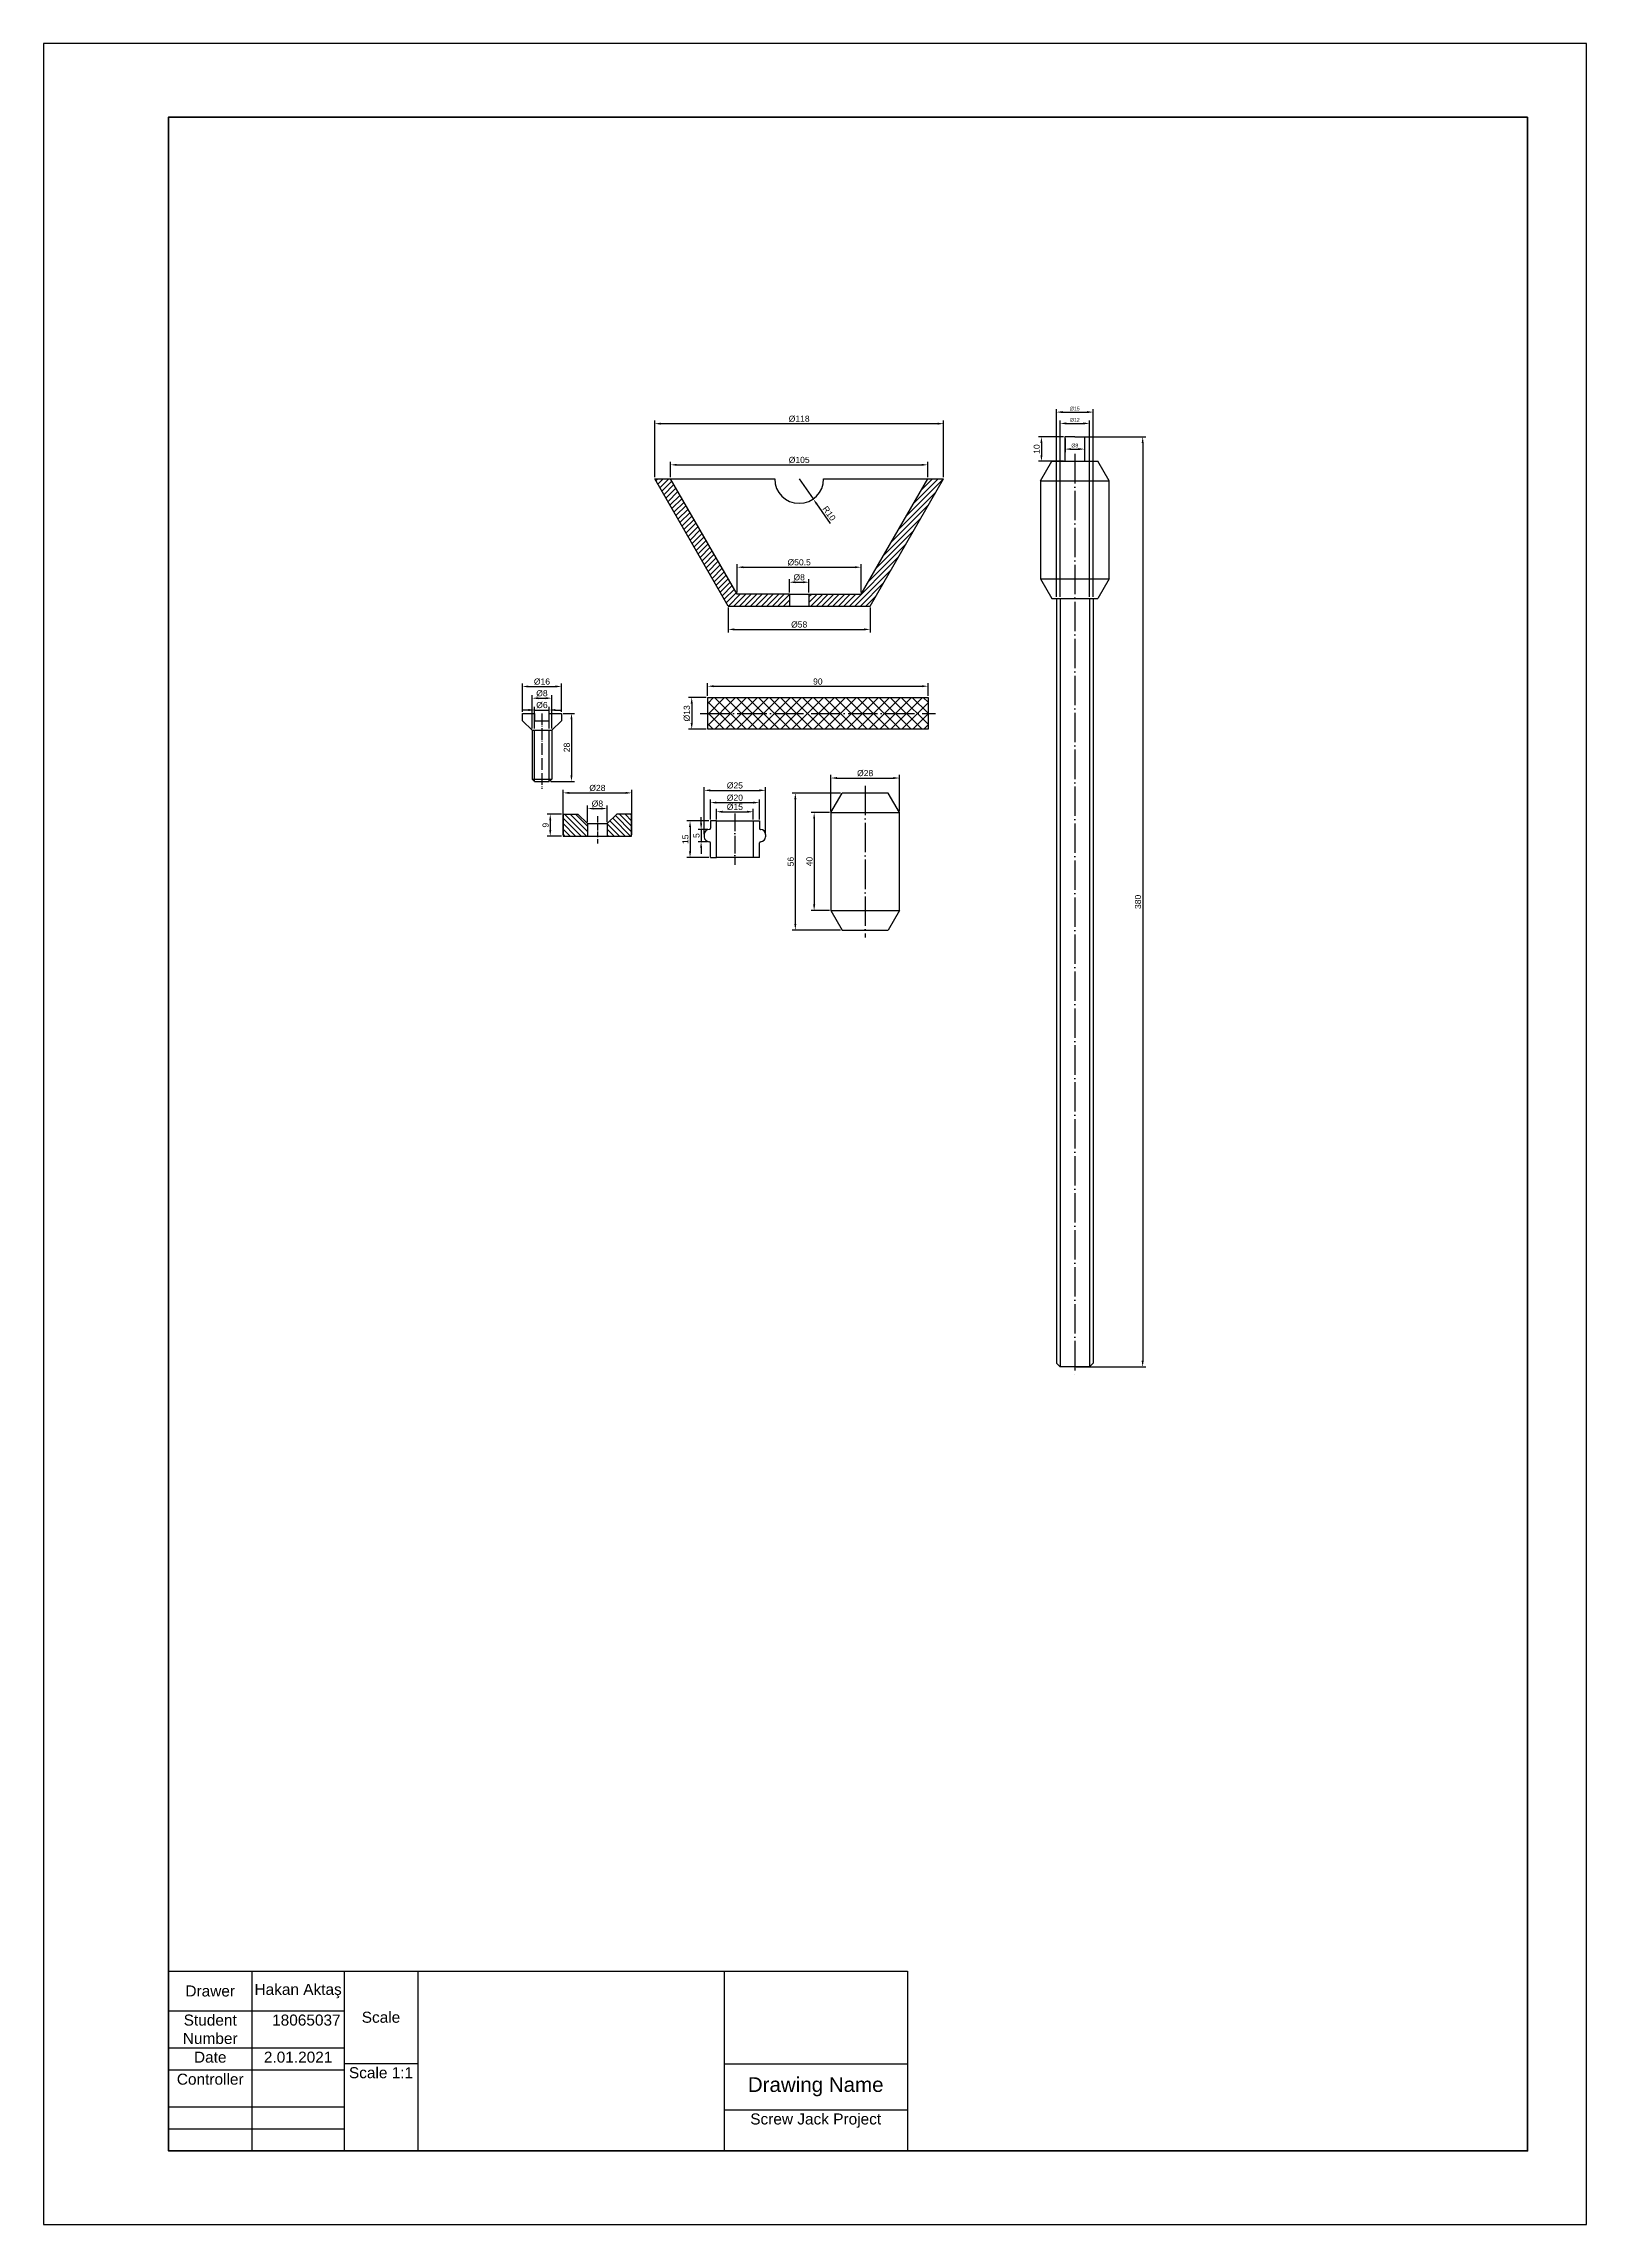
# Model space of a CAD drawing. Header units: millimetres. Extents: x 1170 to 8864, y 892 to 4301.
# Drawn here: x 7179 to 7809, y 892 to 1783 of the extents above; entities that cross this region are included whole.
import ezdxf

# ---------------------------------------------------------------- set-up
doc = ezdxf.new("R2010")
doc.units = ezdxf.units.MM
doc.linetypes.add('ACAD_ISO02W100', pattern=[15, 12, -3])
doc.linetypes.add('ACAD_ISO04W100', pattern=[30, 24, -3, 0, -3])
doc.layers.add('Nesne', color=7, linetype='Continuous', lineweight=50)
doc.layers.add('Ölçü', color=7, linetype='Continuous', lineweight=25)
doc.styles.get("Standard").update_dxf_attribs({"font": 'arial.ttf'})
doc.dimstyles.new('ISO-25', dxfattribs={"dimtxt": 2.5, "dimasz": 2.5, "dimexe": 1.25, "dimexo": 0.625, "dimtad": 1, "dimtxsty": 'Standard', "dimcen": 2.5, "dimadec": 0, "dimazin": 0, "dimtfac": 1, "dimtmove": 0, "dimatfit": 3, "dimfxl": 1, "dimarcsym": 0})
pattern_1 = [(45, (3993.9401, 381.2764), (-1.122532, 1.122532), [])]

# ---------------------------------------------------------------- blocks, each defined once
blk = doc.blocks.new('*D87')
at = {"color": 0, "lineweight": -2, "transparency": 16777216}
for p, q in [((7449.74, 1516.63), (7449.74, 1521.84)), ((7452.24, 1520.59), (7537.24, 1520.59)), ((7539.74, 1516.63), (7539.74, 1521.84))]:
    blk.add_line(p, q, dxfattribs=at)
at = {"color": 0, "transparency": 16777216}
for points in [[(7452.24, 1521.01), (7452.24, 1520.17), (7449.74, 1520.59)], [(7537.24, 1521.01), (7537.24, 1520.17), (7539.74, 1520.59)]]:
    blk.add_solid(points, dxfattribs=at)
at = {"layer": 'Defpoints', "color": 0, "transparency": 16777216}
for p in [(7449.74, 1516), (7539.74, 1520.59), (7539.74, 1516)]:
    blk.add_point(p, dxfattribs=at)
at = {"color": 0, "transparency": 16777216, "insert": (7494.74, 1522.49), "char_height": 2.5, "attachment_point": 5}
blk.add_mtext('90', dxfattribs=at)
blk = doc.blocks.new('*D88')
at = {"color": 0, "lineweight": -2, "transparency": 16777216}
for p, q in [((7449.12, 1516), (7441.98, 1516)), ((7443.23, 1513.5), (7443.23, 1505.5)), ((7449.12, 1503), (7441.98, 1503))]:
    blk.add_line(p, q, dxfattribs=at)
at = {"color": 0, "transparency": 16777216}
for points in [[(7442.81, 1513.5), (7443.65, 1513.5), (7443.23, 1516)], [(7442.81, 1505.5), (7443.65, 1505.5), (7443.23, 1503)]]:
    blk.add_solid(points, dxfattribs=at)
at = {"layer": 'Defpoints', "color": 0, "transparency": 16777216}
for p in [(7449.74, 1516), (7443.23, 1503), (7449.74, 1503)]:
    blk.add_point(p, dxfattribs=at)
at = {"color": 0, "transparency": 16777216, "insert": (7441.26, 1509.5), "char_height": 2.5, "attachment_point": 5, "rotation": 90}
blk.add_mtext('%%C13', dxfattribs=at)
blk = doc.blocks.new('*D89')
at = {"color": 0, "lineweight": -2, "transparency": 16777216}
for p, q in [((7499.44, 1468.93), (7491.98, 1468.93)), ((7493.23, 1466.43), (7493.23, 1431.43)), ((7499.44, 1428.93), (7491.98, 1428.93))]:
    blk.add_line(p, q, dxfattribs=at)
at = {"color": 0, "transparency": 16777216}
for points in [[(7492.82, 1466.43), (7493.65, 1466.43), (7493.23, 1468.93)], [(7492.82, 1431.43), (7493.65, 1431.43), (7493.23, 1428.93)]]:
    blk.add_solid(points, dxfattribs=at)
at = {"layer": 'Defpoints', "color": 0, "transparency": 16777216}
for p in [(7500.06, 1468.93), (7493.23, 1428.93), (7500.06, 1428.93)]:
    blk.add_point(p, dxfattribs=at)
at = {"color": 0, "transparency": 16777216, "insert": (7491.33, 1448.93), "char_height": 2.5, "attachment_point": 5, "rotation": 90}
blk.add_mtext('40', dxfattribs=at)
blk = doc.blocks.new('*D90')
at = {"color": 0, "lineweight": -2, "transparency": 16777216}
for p, q in [((7504.05, 1476.93), (7484.29, 1476.93)), ((7485.54, 1474.43), (7485.54, 1423.43)), ((7504.05, 1420.93), (7484.29, 1420.93))]:
    blk.add_line(p, q, dxfattribs=at)
at = {"color": 0, "transparency": 16777216}
for points in [[(7485.13, 1474.43), (7485.96, 1474.43), (7485.54, 1476.93)], [(7485.13, 1423.43), (7485.96, 1423.43), (7485.54, 1420.93)]]:
    blk.add_solid(points, dxfattribs=at)
at = {"layer": 'Defpoints', "color": 0, "transparency": 16777216}
for p in [(7504.68, 1476.93), (7485.54, 1420.93), (7504.68, 1420.93)]:
    blk.add_point(p, dxfattribs=at)
at = {"color": 0, "transparency": 16777216, "insert": (7483.64, 1448.93), "char_height": 2.5, "attachment_point": 5, "rotation": 90}
blk.add_mtext('56', dxfattribs=at)
blk = doc.blocks.new('*D91')
at = {"color": 0, "lineweight": -2, "transparency": 16777216}
for p, q in [((7593.67, 1557.1), (7593.67, 1629.21)), ((7596.17, 1627.96), (7603.17, 1627.96)), ((7605.67, 1557.1), (7605.67, 1629.21))]:
    blk.add_line(p, q, dxfattribs=at)
at = {"color": 0, "transparency": 16777216}
for points in [[(7596.17, 1628.38), (7596.17, 1627.54), (7593.67, 1627.96)], [(7603.17, 1628.38), (7603.17, 1627.54), (7605.67, 1627.96)]]:
    blk.add_solid(points, dxfattribs=at)
at = {"layer": 'Defpoints', "color": 0, "transparency": 16777216}
for p in [(7605.67, 1627.96), (7593.67, 1556.47), (7605.67, 1556.47)]:
    blk.add_point(p, dxfattribs=at)
at = {"color": 0, "transparency": 16777216, "insert": (7599.67, 1629.39), "char_height": 2.5, "attachment_point": 5}
blk.add_mtext('{\\H0.6x;%%C12}', dxfattribs=at)
blk = doc.blocks.new('*D92')
at = {"color": 0, "lineweight": -2, "transparency": 16777216}
for p, q in [((7595.67, 1621.85), (7595.67, 1616.22)), ((7603.67, 1621.85), (7603.67, 1616.22)), ((7598.17, 1617.47), (7601.17, 1617.47))]:
    blk.add_line(p, q, dxfattribs=at)
at = {"color": 0, "transparency": 16777216}
for points in [[(7598.17, 1617.89), (7598.17, 1617.06), (7595.67, 1617.47)], [(7601.17, 1617.89), (7601.17, 1617.06), (7603.67, 1617.47)]]:
    blk.add_solid(points, dxfattribs=at)
at = {"layer": 'Defpoints', "color": 0, "transparency": 16777216}
for p in [(7595.67, 1622.47), (7603.67, 1622.47), (7603.67, 1617.47)]:
    blk.add_point(p, dxfattribs=at)
at = {"color": 0, "transparency": 16777216, "insert": (7599.67, 1618.91), "char_height": 2.5, "attachment_point": 5}
blk.add_mtext('{\\H0.6x;%%C8}', dxfattribs=at)
blk = doc.blocks.new('*D93')
at = {"color": 0, "lineweight": -2, "transparency": 16777216}
for p, q in [((7592.17, 1557.1), (7592.17, 1633.83)), ((7594.67, 1632.58), (7604.67, 1632.58)), ((7607.17, 1557.1), (7607.17, 1633.83))]:
    blk.add_line(p, q, dxfattribs=at)
at = {"color": 0, "transparency": 16777216}
for points in [[(7594.67, 1633), (7594.67, 1632.16), (7592.17, 1632.58)], [(7604.67, 1633), (7604.67, 1632.16), (7607.17, 1632.58)]]:
    blk.add_solid(points, dxfattribs=at)
at = {"layer": 'Defpoints', "color": 0, "transparency": 16777216}
for p in [(7607.17, 1632.58), (7592.17, 1556.47), (7607.17, 1556.47)]:
    blk.add_point(p, dxfattribs=at)
at = {"color": 0, "transparency": 16777216, "insert": (7599.67, 1634.01), "char_height": 2.5, "attachment_point": 5}
blk.add_mtext('{\\H0.6x;%%C15}', dxfattribs=at)
blk = doc.blocks.new('*D94')
at = {"color": 0, "lineweight": -2, "transparency": 16777216}
for p, q in [((7400.71, 1465.08), (7400.71, 1471.86)), ((7403.21, 1470.61), (7406.21, 1470.61)), ((7408.71, 1465.08), (7408.71, 1471.86))]:
    blk.add_line(p, q, dxfattribs=at)
at = {"color": 0, "transparency": 16777216}
for points in [[(7403.21, 1471.02), (7403.21, 1470.19), (7400.71, 1470.61)], [(7406.21, 1471.02), (7406.21, 1470.19), (7408.71, 1470.61)]]:
    blk.add_solid(points, dxfattribs=at)
at = {"layer": 'Defpoints', "color": 0, "transparency": 16777216}
for p in [(7408.71, 1470.61), (7400.71, 1464.46), (7408.71, 1464.46)]:
    blk.add_point(p, dxfattribs=at)
at = {"color": 0, "transparency": 16777216, "insert": (7404.71, 1472.58), "char_height": 2.5, "attachment_point": 5}
blk.add_mtext('%%C8', dxfattribs=at)
blk = doc.blocks.new('*D95')
at = {"color": 0, "lineweight": -2, "transparency": 16777216}
for p, q in [((7390.71, 1459.92), (7390.71, 1478.26)), ((7393.21, 1477.01), (7416.21, 1477.01)), ((7418.71, 1459.92), (7418.71, 1478.26))]:
    blk.add_line(p, q, dxfattribs=at)
at = {"color": 0, "transparency": 16777216}
for points in [[(7393.21, 1477.42), (7393.21, 1476.59), (7390.71, 1477.01)], [(7416.21, 1477.42), (7416.21, 1476.59), (7418.71, 1477.01)]]:
    blk.add_solid(points, dxfattribs=at)
at = {"layer": 'Defpoints', "color": 0, "transparency": 16777216}
for p in [(7418.71, 1477.01), (7390.71, 1459.3), (7418.71, 1459.3)]:
    blk.add_point(p, dxfattribs=at)
at = {"color": 0, "transparency": 16777216, "insert": (7404.71, 1478.98), "char_height": 2.5, "attachment_point": 5}
blk.add_mtext('%%C28', dxfattribs=at)
blk = doc.blocks.new('*D96')
at = {"color": 0, "lineweight": -2, "transparency": 16777216}
for p, q in [((7390.08, 1468.3), (7384.21, 1468.3)), ((7385.46, 1465.8), (7385.46, 1461.8)), ((7390.08, 1459.3), (7384.21, 1459.3))]:
    blk.add_line(p, q, dxfattribs=at)
at = {"color": 0, "transparency": 16777216}
for points in [[(7385.05, 1465.8), (7385.88, 1465.8), (7385.46, 1468.3)], [(7385.05, 1461.8), (7385.88, 1461.8), (7385.46, 1459.3)]]:
    blk.add_solid(points, dxfattribs=at)
at = {"layer": 'Defpoints', "color": 0, "transparency": 16777216}
for p in [(7390.71, 1468.3), (7385.46, 1459.3), (7390.71, 1459.3)]:
    blk.add_point(p, dxfattribs=at)
at = {"color": 0, "transparency": 16777216, "insert": (7383.56, 1463.8), "char_height": 2.5, "attachment_point": 5, "rotation": 90}
blk.add_mtext('9', dxfattribs=at)
blk = doc.blocks.new('*D97')
at = {"color": 0, "lineweight": -2, "transparency": 16777216}
for p, q in [((7600.29, 1622.47), (7628.64, 1622.47)), ((7627.39, 1619.97), (7627.39, 1244.97)), ((7600.29, 1242.47), (7628.64, 1242.47))]:
    blk.add_line(p, q, dxfattribs=at)
at = {"color": 0, "transparency": 16777216}
for points in [[(7626.97, 1619.97), (7627.8, 1619.97), (7627.39, 1622.47)], [(7626.97, 1244.97), (7627.8, 1244.97), (7627.39, 1242.47)]]:
    blk.add_solid(points, dxfattribs=at)
at = {"layer": 'Defpoints', "color": 0, "transparency": 16777216}
for p in [(7599.67, 1622.47), (7599.67, 1242.47), (7627.39, 1242.47)]:
    blk.add_point(p, dxfattribs=at)
at = {"color": 0, "transparency": 16777216, "insert": (7625.49, 1432.47), "char_height": 2.5, "attachment_point": 5, "rotation": 90}
blk.add_mtext('380', dxfattribs=at)
blk = doc.blocks.new('*D98')
at = {"color": 0, "lineweight": -2, "transparency": 16777216}
for p, q in [((7428.11, 1605.94), (7428.11, 1629.11)), ((7430.61, 1627.86), (7543.61, 1627.86)), ((7546.11, 1605.94), (7546.11, 1629.11))]:
    blk.add_line(p, q, dxfattribs=at)
at = {"color": 0, "transparency": 16777216}
for points in [[(7430.61, 1628.28), (7430.61, 1627.44), (7428.11, 1627.86)], [(7543.61, 1628.28), (7543.61, 1627.44), (7546.11, 1627.86)]]:
    blk.add_solid(points, dxfattribs=at)
at = {"layer": 'Defpoints', "color": 0, "transparency": 16777216}
for p in [(7546.11, 1627.86), (7428.11, 1605.31), (7546.11, 1605.31)]:
    blk.add_point(p, dxfattribs=at)
at = {"color": 0, "transparency": 16777216, "insert": (7487.11, 1629.83), "char_height": 2.5, "attachment_point": 5}
blk.add_mtext('%%C118', dxfattribs=at)
blk = doc.blocks.new('*D99')
at = {"color": 0, "lineweight": -2, "transparency": 16777216}
for p, q in [((7458.11, 1552.72), (7458.11, 1542.54)), ((7516.11, 1552.72), (7516.11, 1542.54)), ((7460.61, 1543.79), (7513.61, 1543.79))]:
    blk.add_line(p, q, dxfattribs=at)
at = {"color": 0, "transparency": 16777216}
for points in [[(7460.61, 1544.2), (7460.61, 1543.37), (7458.11, 1543.79)], [(7513.61, 1544.2), (7513.61, 1543.37), (7516.11, 1543.79)]]:
    blk.add_solid(points, dxfattribs=at)
at = {"layer": 'Defpoints', "color": 0, "transparency": 16777216}
for p in [(7458.11, 1553.35), (7516.11, 1553.35), (7516.11, 1543.79)]:
    blk.add_point(p, dxfattribs=at)
at = {"color": 0, "transparency": 16777216, "insert": (7487.11, 1545.76), "char_height": 2.5, "attachment_point": 5}
blk.add_mtext('%%C58', dxfattribs=at)
blk = doc.blocks.new('*D100')
at = {"color": 0, "lineweight": -2, "transparency": 16777216}
for p, q in [((7483.11, 1558.82), (7483.11, 1564.33)), ((7485.61, 1563.08), (7488.61, 1563.08)), ((7491.11, 1558.82), (7491.11, 1564.33))]:
    blk.add_line(p, q, dxfattribs=at)
at = {"color": 0, "transparency": 16777216}
for points in [[(7485.61, 1563.5), (7485.61, 1562.66), (7483.11, 1563.08)], [(7488.61, 1563.5), (7488.61, 1562.66), (7491.11, 1563.08)]]:
    blk.add_solid(points, dxfattribs=at)
at = {"layer": 'Defpoints', "color": 0, "transparency": 16777216}
for p in [(7491.11, 1563.08), (7483.11, 1558.19), (7491.11, 1558.19)]:
    blk.add_point(p, dxfattribs=at)
at = {"color": 0, "transparency": 16777216, "insert": (7487.11, 1565.05), "char_height": 2.5, "attachment_point": 5}
blk.add_mtext('%%C8', dxfattribs=at)
blk = doc.blocks.new('*D101')
at = {"color": 0, "lineweight": -2, "transparency": 16777216}
for p, q in [((7487.11, 1605.31), (7492.85, 1597.13)), ((7499.87, 1587.13), (7494.29, 1595.08))]:
    blk.add_line(p, q, dxfattribs=at)
at = {"color": 0, "transparency": 16777216}
blk.add_solid([(7494.63, 1595.32), (7493.95, 1594.84), (7492.85, 1597.13)], dxfattribs=at)
at = {"layer": 'Defpoints', "color": 0, "transparency": 16777216}
for p in [(7487.11, 1605.31), (7492.85, 1597.13)]:
    blk.add_point(p, dxfattribs=at)
at = {"color": 0, "transparency": 16777216, "insert": (7499.35, 1591.17), "char_height": 2.5, "attachment_point": 5, "rotation": 305.05245}
blk.add_mtext('R10', dxfattribs=at)
blk = doc.blocks.new('*D102')
at = {"color": 0, "lineweight": -2, "transparency": 16777216}
for p, q in [((7434.62, 1605.94), (7434.62, 1612.28)), ((7437.12, 1611.03), (7537.1, 1611.03)), ((7539.6, 1605.94), (7539.6, 1612.28))]:
    blk.add_line(p, q, dxfattribs=at)
at = {"color": 0, "transparency": 16777216}
for points in [[(7437.12, 1611.45), (7437.12, 1610.62), (7434.62, 1611.03)], [(7537.1, 1611.45), (7537.1, 1610.62), (7539.6, 1611.03)]]:
    blk.add_solid(points, dxfattribs=at)
at = {"layer": 'Defpoints', "color": 0, "transparency": 16777216}
for p in [(7434.62, 1605.31), (7539.6, 1611.03), (7539.6, 1605.31)]:
    blk.add_point(p, dxfattribs=at)
at = {"color": 0, "transparency": 16777216, "insert": (7487.11, 1613.01), "char_height": 2.5, "attachment_point": 5}
blk.add_mtext('%%C105', dxfattribs=at)
blk = doc.blocks.new('*D103')
at = {"color": 0, "lineweight": -2, "transparency": 16777216}
for p, q in [((7461.83, 1558.82), (7461.83, 1570.46)), ((7464.33, 1569.21), (7509.89, 1569.21)), ((7512.39, 1558.82), (7512.39, 1570.46))]:
    blk.add_line(p, q, dxfattribs=at)
at = {"color": 0, "transparency": 16777216}
for points in [[(7464.33, 1569.62), (7464.33, 1568.79), (7461.83, 1569.21)], [(7509.89, 1569.62), (7509.89, 1568.79), (7512.39, 1569.21)]]:
    blk.add_solid(points, dxfattribs=at)
at = {"layer": 'Defpoints', "color": 0, "transparency": 16777216}
for p in [(7512.39, 1569.21), (7461.83, 1558.19), (7512.39, 1558.19)]:
    blk.add_point(p, dxfattribs=at)
at = {"color": 0, "transparency": 16777216, "insert": (7487.11, 1571.18), "char_height": 2.5, "attachment_point": 5}
blk.add_mtext('%%C50.5', dxfattribs=at)
blk = doc.blocks.new('*D104')
at = {"color": 0, "lineweight": -2, "transparency": 16777216}
for p, q in [((7374.07, 1510.13), (7374.07, 1521.73)), ((7376.57, 1520.48), (7387.57, 1520.48)), ((7390.07, 1510.13), (7390.07, 1521.73))]:
    blk.add_line(p, q, dxfattribs=at)
at = {"color": 0, "transparency": 16777216}
for points in [[(7376.57, 1520.89), (7376.57, 1520.06), (7374.07, 1520.48)], [(7387.57, 1520.89), (7387.57, 1520.06), (7390.07, 1520.48)]]:
    blk.add_solid(points, dxfattribs=at)
at = {"layer": 'Defpoints', "color": 0, "transparency": 16777216}
for p in [(7390.07, 1520.48), (7374.07, 1509.5), (7390.07, 1509.5)]:
    blk.add_point(p, dxfattribs=at)
at = {"color": 0, "transparency": 16777216, "insert": (7382.07, 1522.45), "char_height": 2.5, "attachment_point": 5}
blk.add_mtext('%%C16', dxfattribs=at)
blk = doc.blocks.new('*D105')
at = {"color": 0, "lineweight": -2, "transparency": 16777216}
for p, q in [((7378.07, 1503.29), (7378.07, 1516.95)), ((7380.57, 1515.7), (7383.57, 1515.7)), ((7386.07, 1503.29), (7386.07, 1516.95))]:
    blk.add_line(p, q, dxfattribs=at)
at = {"color": 0, "transparency": 16777216}
for points in [[(7380.57, 1516.12), (7380.57, 1515.28), (7378.07, 1515.7)], [(7383.57, 1516.12), (7383.57, 1515.28), (7386.07, 1515.7)]]:
    blk.add_solid(points, dxfattribs=at)
at = {"layer": 'Defpoints', "color": 0, "transparency": 16777216}
for p in [(7386.07, 1515.7), (7378.07, 1502.66), (7386.07, 1502.66)]:
    blk.add_point(p, dxfattribs=at)
at = {"color": 0, "transparency": 16777216, "insert": (7382.07, 1517.67), "char_height": 2.5, "attachment_point": 5}
blk.add_mtext('%%C8', dxfattribs=at)
blk = doc.blocks.new('*D106')
at = {"color": 0, "lineweight": -2, "transparency": 16777216}
for p, q in [((7390.7, 1509.5), (7395.39, 1509.5)), ((7394.14, 1507), (7394.14, 1484.16)), ((7385.7, 1481.66), (7395.39, 1481.66))]:
    blk.add_line(p, q, dxfattribs=at)
at = {"color": 0, "transparency": 16777216}
for points in [[(7393.72, 1507), (7394.55, 1507), (7394.14, 1509.5)], [(7393.72, 1484.16), (7394.55, 1484.16), (7394.14, 1481.66)]]:
    blk.add_solid(points, dxfattribs=at)
at = {"layer": 'Defpoints', "color": 0, "transparency": 16777216}
for p in [(7390.07, 1509.5), (7385.07, 1481.66), (7394.14, 1481.66)]:
    blk.add_point(p, dxfattribs=at)
at = {"color": 0, "transparency": 16777216, "insert": (7392.24, 1495.58), "char_height": 2.5, "attachment_point": 5, "rotation": 90}
blk.add_mtext('28', dxfattribs=at)
blk = doc.blocks.new('*D107')
at = {"color": 0, "lineweight": -2, "transparency": 16777216}
for p, q in [((7376.57, 1510.87), (7374.07, 1510.87)), ((7379.07, 1503.29), (7379.07, 1512.12)), ((7379.07, 1510.87), (7385.07, 1510.87)), ((7385.07, 1503.29), (7385.07, 1512.12)), ((7387.57, 1510.87), (7390.07, 1510.87))]:
    blk.add_line(p, q, dxfattribs=at)
at = {"color": 0, "transparency": 16777216}
for points in [[(7376.57, 1511.28), (7376.57, 1510.45), (7379.07, 1510.87)], [(7387.57, 1511.28), (7387.57, 1510.45), (7385.07, 1510.87)]]:
    blk.add_solid(points, dxfattribs=at)
at = {"layer": 'Defpoints', "color": 0, "transparency": 16777216}
for p in [(7385.07, 1510.87), (7379.07, 1502.66), (7385.07, 1502.66)]:
    blk.add_point(p, dxfattribs=at)
at = {"color": 0, "transparency": 16777216, "insert": (7382.07, 1512.84), "char_height": 2.5, "attachment_point": 5}
blk.add_mtext('%%C6', dxfattribs=at)
blk = doc.blocks.new('*D108')
at = {"color": 0, "lineweight": -2, "transparency": 16777216}
for p, q in [((7449.76, 1462.06), (7445.82, 1462.06)), ((7447.07, 1464.56), (7447.07, 1467.06)), ((7447.07, 1462.06), (7447.07, 1457.06)), ((7449.69, 1457.06), (7445.82, 1457.06)), ((7447.07, 1454.56), (7447.07, 1452.06))]:
    blk.add_line(p, q, dxfattribs=at)
at = {"color": 0, "transparency": 16777216}
for points in [[(7446.65, 1464.56), (7447.49, 1464.56), (7447.07, 1462.06)], [(7446.65, 1454.56), (7447.49, 1454.56), (7447.07, 1457.06)]]:
    blk.add_solid(points, dxfattribs=at)
at = {"layer": 'Defpoints', "color": 0, "transparency": 16777216}
for p in [(7450.39, 1462.06), (7447.07, 1457.06), (7450.32, 1457.06)]:
    blk.add_point(p, dxfattribs=at)
at = {"color": 0, "transparency": 16777216, "insert": (7445.17, 1459.56), "char_height": 2.5, "attachment_point": 5, "rotation": 90}
blk.add_mtext('5', dxfattribs=at)
blk = doc.blocks.new('*D109')
at = {"color": 0, "lineweight": -2, "transparency": 16777216}
for p, q in [((7450.22, 1465.56), (7441.3, 1465.56)), ((7442.55, 1463.06), (7442.55, 1453.06)), ((7450.22, 1450.56), (7441.3, 1450.56))]:
    blk.add_line(p, q, dxfattribs=at)
at = {"color": 0, "transparency": 16777216}
for points in [[(7442.13, 1463.06), (7442.97, 1463.06), (7442.55, 1465.56)], [(7442.13, 1453.06), (7442.97, 1453.06), (7442.55, 1450.56)]]:
    blk.add_solid(points, dxfattribs=at)
at = {"layer": 'Defpoints', "color": 0, "transparency": 16777216}
for p in [(7450.85, 1465.56), (7442.55, 1450.56), (7450.85, 1450.56)]:
    blk.add_point(p, dxfattribs=at)
at = {"color": 0, "transparency": 16777216, "insert": (7440.65, 1458.06), "char_height": 2.5, "attachment_point": 5, "rotation": 90}
blk.add_mtext('15', dxfattribs=at)
blk = doc.blocks.new('*D110')
at = {"color": 0, "lineweight": -2, "transparency": 16777216}
for p, q in [((7453.35, 1466.19), (7453.35, 1470.54)), ((7468.35, 1466.19), (7468.35, 1470.54)), ((7455.85, 1469.29), (7465.85, 1469.29))]:
    blk.add_line(p, q, dxfattribs=at)
at = {"color": 0, "transparency": 16777216}
for points in [[(7455.85, 1469.71), (7455.85, 1468.87), (7453.35, 1469.29)], [(7465.85, 1469.71), (7465.85, 1468.87), (7468.35, 1469.29)]]:
    blk.add_solid(points, dxfattribs=at)
at = {"layer": 'Defpoints', "color": 0, "transparency": 16777216}
for p in [(7453.35, 1465.56), (7468.35, 1469.29), (7468.35, 1465.56)]:
    blk.add_point(p, dxfattribs=at)
at = {"color": 0, "transparency": 16777216, "insert": (7460.85, 1471.26), "char_height": 2.5, "attachment_point": 5}
blk.add_mtext('%%C15', dxfattribs=at)
blk = doc.blocks.new('*D111')
at = {"color": 0, "lineweight": -2, "transparency": 16777216}
for p, q in [((7450.85, 1466.19), (7450.85, 1474.29)), ((7453.35, 1473.04), (7468.35, 1473.04)), ((7470.85, 1466.19), (7470.85, 1474.29))]:
    blk.add_line(p, q, dxfattribs=at)
at = {"color": 0, "transparency": 16777216}
for points in [[(7453.35, 1473.46), (7453.35, 1472.62), (7450.85, 1473.04)], [(7468.35, 1473.46), (7468.35, 1472.62), (7470.85, 1473.04)]]:
    blk.add_solid(points, dxfattribs=at)
at = {"layer": 'Defpoints', "color": 0, "transparency": 16777216}
for p in [(7470.85, 1473.04), (7450.85, 1465.56), (7470.85, 1465.56)]:
    blk.add_point(p, dxfattribs=at)
at = {"color": 0, "transparency": 16777216, "insert": (7460.85, 1475.01), "char_height": 2.5, "attachment_point": 5}
blk.add_mtext('%%C20', dxfattribs=at)
blk = doc.blocks.new('*D112')
at = {"color": 0, "lineweight": -2, "transparency": 16777216}
for p, q in [((7448.35, 1460.19), (7448.35, 1479.29)), ((7473.35, 1460.19), (7473.35, 1479.29)), ((7450.85, 1478.04), (7470.85, 1478.04))]:
    blk.add_line(p, q, dxfattribs=at)
at = {"color": 0, "transparency": 16777216}
for points in [[(7450.85, 1478.46), (7450.85, 1477.62), (7448.35, 1478.04)], [(7470.85, 1478.46), (7470.85, 1477.62), (7473.35, 1478.04)]]:
    blk.add_solid(points, dxfattribs=at)
at = {"layer": 'Defpoints', "color": 0, "transparency": 16777216}
for p in [(7473.35, 1478.04), (7448.35, 1459.56), (7473.35, 1459.56)]:
    blk.add_point(p, dxfattribs=at)
at = {"color": 0, "transparency": 16777216, "insert": (7460.85, 1480.01), "char_height": 2.5, "attachment_point": 5}
blk.add_mtext('%%C25', dxfattribs=at)
blk = doc.blocks.new('*D86')
at = {"color": 0, "lineweight": -2, "transparency": 16777216}
for p, q in [((7500.06, 1469.55), (7500.06, 1484.33)), ((7502.56, 1483.08), (7525.56, 1483.08)), ((7528.06, 1469.55), (7528.06, 1484.33))]:
    blk.add_line(p, q, dxfattribs=at)
at = {"color": 0, "transparency": 16777216}
for points in [[(7502.56, 1483.5), (7502.56, 1482.66), (7500.06, 1483.08)], [(7525.56, 1483.5), (7525.56, 1482.66), (7528.06, 1483.08)]]:
    blk.add_solid(points, dxfattribs=at)
at = {"layer": 'Defpoints', "color": 0, "transparency": 16777216}
for p in [(7528.06, 1483.08), (7500.06, 1468.93), (7528.06, 1468.93)]:
    blk.add_point(p, dxfattribs=at)
at = {"color": 0, "transparency": 16777216, "insert": (7514.06, 1485.05), "char_height": 2.5, "attachment_point": 5}
blk.add_mtext('%%C28', dxfattribs=at)
blk = doc.blocks.new('*D113')
at = {"color": 0, "lineweight": -2, "transparency": 16777216}
for p, q in [((7595.04, 1622.47), (7584.79, 1622.47)), ((7586.04, 1619.97), (7586.04, 1614.97)), ((7595.04, 1612.47), (7584.79, 1612.47))]:
    blk.add_line(p, q, dxfattribs=at)
at = {"color": 0, "transparency": 16777216}
for points in [[(7585.63, 1619.97), (7586.46, 1619.97), (7586.04, 1622.47)], [(7585.63, 1614.97), (7586.46, 1614.97), (7586.04, 1612.47)]]:
    blk.add_solid(points, dxfattribs=at)
at = {"layer": 'Defpoints', "color": 0, "transparency": 16777216}
for p in [(7595.67, 1622.47), (7586.04, 1612.47), (7595.67, 1612.47)]:
    blk.add_point(p, dxfattribs=at)
at = {"color": 0, "transparency": 16777216, "insert": (7584.14, 1617.47), "char_height": 2.5, "attachment_point": 5, "rotation": 90}
blk.add_mtext('10', dxfattribs=at)
blk = doc.blocks.new('*T117')
at = {"color": 0, "linetype": 'ByBlock', "lineweight": -2, "transparency": 16777216}
for p, q in [((0, 0), (71.77, 0)), ((0, 0), (0, -73.46)), ((34.07, 0), (34.07, -73.46)), ((71.77, 0), (71.77, -73.46)), ((0, -16.23), (71.77, -16.23)), ((0, -31.38), (71.77, -31.38)), ((0, -40.38), (71.77, -40.38)), ((0, -55.46), (71.77, -55.46)), ((0, -64.46), (71.77, -64.46)), ((0, -73.46), (71.77, -73.46))]:
    blk.add_line(p, q, dxfattribs=at)
at = {"color": 0, "transparency": 16777216, "char_height": 4.5}
for s, insert, width, attachment_point in [('Drawer', (17.03, -8.12), 31.0679, 5), ('Hakan Aktaş', (52.92, -8.12), 34.706, 5), ('Student Number', (17.03, -17.73), 31.0679, 2), ('18065037', (70.27, -17.73), 34.706, 3), ('Date', (17.03, -32.88), 31.0679, 2), ('2.01.2021', (52.92, -32.88), 34.706, 2), ('Controller', (17.03, -41.88), 31.0679, 2)]:
    blk.add_mtext(s, dxfattribs=dict(at, insert=insert, width=width, attachment_point=attachment_point))
blk = doc.blocks.new('*T118')
at = {"color": 0, "linetype": 'ByBlock', "lineweight": -2, "transparency": 16777216}
for p, q in [((0, 0), (30, 0)), ((0, 0), (0, -73.46)), ((30, 0), (30, -73.46)), ((0, -37.73), (30, -37.73)), ((0, -73.46), (30, -73.46))]:
    blk.add_line(p, q, dxfattribs=at)
at = {"color": 0, "transparency": 16777216, "char_height": 4.5, "width": 27}
for s, insert, attachment_point in [('Scale', (15, -18.86), 5), ('Scale 1:1', (15, -39.23), 2)]:
    blk.add_mtext(s, dxfattribs=dict(at, insert=insert, attachment_point=attachment_point))
blk = doc.blocks.new('*T119')
at = {"color": 0, "linetype": 'ByBlock', "lineweight": -2, "transparency": 16777216}
for p, q in [((0, 0), (125.09, 0)), ((0, 0), (0, -73.46)), ((125.09, 0), (125.09, -73.46)), ((0, -73.46), (125.09, -73.46))]:
    blk.add_line(p, q, dxfattribs=at)
blk = doc.blocks.new('*T120')
at = {"color": 0, "linetype": 'ByBlock', "lineweight": -2, "transparency": 16777216}
for p, q in [((0, 0), (74.85, 0)), ((0, 0), (0, -37.83)), ((74.85, 0), (74.85, -37.83)), ((0, -37.83), (74.85, -37.83))]:
    blk.add_line(p, q, dxfattribs=at)
blk = doc.blocks.new('*T121')
at = {"color": 0, "linetype": 'ByBlock', "lineweight": -2, "transparency": 16777216}
for p, q in [((0, 0), (74.85, 0)), ((0, 0), (0, -35.63)), ((74.85, 0), (74.85, -35.63)), ((0, -18.81), (74.85, -18.81)), ((0, -35.63), (74.85, -35.63))]:
    blk.add_line(p, q, dxfattribs=at)
at = {"color": 0, "transparency": 16777216, "width": 71.85}
for s, insert, char_height, attachment_point in [('Drawing Name', (37.42, -9.41), 6, 5), ('Screw Jack Project', (37.42, -20.31), 4.5, 2)]:
    blk.add_mtext(s, dxfattribs=dict(at, insert=insert, char_height=char_height, attachment_point=attachment_point))

msp = doc.modelspace()

# ---------------------------------------------------------------- hatches: boundary and pattern name
h = msp.add_hatch()
h.set_pattern_fill('ANSI31', color=256, scale=0.5)
h.set_pattern_definition(pattern_1)
h.paths.add_polyline_path([(7458.109, 1553.35), (7483.109, 1553.35), (7483.109, 1558.191), (7461.826, 1558.191), (7434.621, 1605.311), (7428.109, 1605.311)])
h = msp.add_hatch()
h.set_pattern_fill('ANSI31', color=256, scale=0.5)
h.set_pattern_definition(pattern_1)
h.paths.add_polyline_path([(7516.109, 1553.35), (7546.109, 1605.311), (7539.597, 1605.311), (7512.392, 1558.191), (7491.109, 1558.191), (7491.109, 1553.35)])
h = msp.add_hatch()
h.set_pattern_fill('ANSI31', color=256, angle=90)
h.set_pattern_definition([(135, (4006.1557, -488.683), (-2.245064, -2.245064), [])])
h.paths.add_polyline_path([(7449.745, 1503.005), (7539.745, 1503.005), (7539.745, 1516.005), (7449.745, 1516.005)])
h = msp.add_hatch()
h.set_pattern_fill('ANSI31', color=256)
h.set_pattern_definition([(45, (4006.1557, -488.683), (-2.245064, 2.245064), [])])
h.paths.add_polyline_path([(7449.745, 1503.005), (7539.745, 1503.005), (7539.745, 1516.005), (7449.745, 1516.005)])
h = msp.add_hatch()
h.set_pattern_fill('ANSI31', color=256, scale=0.5, angle=90)
h.set_pattern_definition([(135, (3716.3533, 309.6484), (-1.122532, -1.122532), [])])
h.paths.add_polyline_path([(7400.707, 1459.3), (7400.707, 1464.459), (7396.707, 1468.3), (7390.707, 1468.3), (7390.707, 1459.3)])
h.paths.add_polyline_path([(7418.707, 1459.3), (7418.707, 1468.3), (7412.707, 1468.3), (7408.707, 1464.459), (7408.707, 1459.3)])

# ---------------------------------------------------------------- linework, layer by layer
for p, q in [((7599.666, 1622.475), (7595.666, 1622.475)), ((7595.666, 1622.475), (7595.666, 1612.475)), ((7599.666, 1622.475), (7603.666, 1622.475)), ((7603.666, 1622.475), (7603.666, 1612.475)), ((7458.109, 1553.35), (7428.109, 1605.311)), ((7461.826, 1558.191), (7434.621, 1605.311)), ((7434.621, 1605.311), (7477.109, 1605.311)), ((7497.109, 1605.311), (7539.597, 1605.311)), ((7512.392, 1558.191), (7539.597, 1605.311)), ((7516.109, 1553.35), (7546.109, 1605.311)), ((7585.666, 1604.475), (7590.285, 1612.475)), ((7585.666, 1604.475), (7585.666, 1564.475)), ((7585.666, 1604.475), (7613.666, 1604.475)), ((7590.285, 1612.475), (7609.047, 1612.475)), ((7613.666, 1604.475), (7609.047, 1612.475)), ((7613.666, 1564.475), (7613.666, 1604.475)), ((7585.666, 1564.475), (7590.285, 1556.475)), ((7585.666, 1564.475), (7613.666, 1564.475)), ((7613.666, 1564.475), (7609.047, 1556.475)), ((7483.109, 1558.191), (7461.826, 1558.191)), ((7477.728, 1553.35), (7496.49, 1553.35)), ((7491.109, 1558.191), (7512.392, 1558.191)), ((7491.109, 1553.35), (7516.109, 1553.35)), ((7590.285, 1556.475), (7609.047, 1556.475)), ((7592.166, 1556.475), (7592.166, 1243.975)), ((7593.666, 1556.475), (7593.666, 1242.475)), ((7605.666, 1556.475), (7605.666, 1242.475)), ((7607.166, 1556.475), (7607.166, 1243.972)), ((7449.745, 1516.005), (7539.745, 1516.005)), ((7449.745, 1503.005), (7449.745, 1516.005)), ((7539.745, 1516.005), (7539.745, 1503.005)), ((7378.072, 1502.663), (7378.072, 1492.663)), ((7386.072, 1502.663), (7386.072, 1492.663)), ((7539.745, 1503.005), (7449.745, 1503.005)), ((7378.072, 1492.663), (7378.072, 1482.663)), ((7386.072, 1492.663), (7386.072, 1482.663)), ((7378.072, 1482.663), (7386.072, 1482.663)), ((7379.072, 1481.663), (7385.072, 1481.663)), ((7500.061, 1468.928), (7504.68, 1476.928)), ((7523.442, 1476.928), (7504.68, 1476.928)), ((7528.061, 1468.928), (7523.442, 1476.928)), ((7453.346, 1465.56), (7450.846, 1465.56)), ((7453.346, 1450.56), (7453.346, 1465.56)), ((7453.346, 1465.56), (7468.346, 1465.56)), ((7468.346, 1465.56), (7468.346, 1450.56)), ((7468.346, 1465.56), (7470.846, 1465.56)), ((7500.061, 1468.928), (7500.061, 1428.928)), ((7528.061, 1428.928), (7528.061, 1468.928)), ((7448.346, 1460.06), (7448.346, 1459.06)), ((7450.846, 1450.56), (7450.846, 1456.56)), ((7470.846, 1450.56), (7470.846, 1456.56)), ((7473.346, 1460.06), (7473.346, 1459.06)), ((7468.346, 1450.56), (7453.346, 1450.56)), ((7500.061, 1428.928), (7504.68, 1420.928)), ((7500.061, 1428.928), (7528.061, 1428.928)), ((7528.061, 1428.928), (7523.442, 1420.928)), ((7504.68, 1420.928), (7523.442, 1420.928)), ((7605.669, 1242.475), (7593.666, 1242.475))]:
    msp.add_line(p, q)
at = {"color": 0, "linetype": 'ACAD_ISO04W100', "ltscale": 0.5}
for p, q in [((7599.666, 1615.475), (7599.667, 1239.475)), ((7446.745, 1509.505), (7542.745, 1509.505)), ((7514.061, 1479.928), (7514.061, 1417.928))]:
    msp.add_line(p, q, dxfattribs=at)
at = {"color": 0}
for p, q in [((7428.109, 1605.311), (7434.621, 1605.311)), ((7539.597, 1605.311), (7546.109, 1605.311)), ((7458.109, 1553.35), (7477.728, 1553.35)), ((7483.109, 1558.191), (7483.109, 1553.35)), ((7483.109, 1558.191), (7491.109, 1558.191)), ((7491.109, 1558.191), (7491.109, 1553.35)), ((7374.072, 1506.504), (7374.072, 1509.504)), ((7374.072, 1509.504), (7379.072, 1509.504)), ((7378.072, 1502.663), (7374.072, 1506.504)), ((7379.072, 1509.504), (7379.072, 1506.504)), ((7379.072, 1506.504), (7382.072, 1506.504)), ((7382.072, 1506.504), (7385.072, 1506.504)), ((7385.072, 1506.504), (7385.072, 1509.504)), ((7385.072, 1509.504), (7390.072, 1509.504)), ((7386.072, 1502.663), (7390.072, 1506.504)), ((7390.072, 1509.504), (7390.072, 1506.504)), ((7378.072, 1502.663), (7386.072, 1502.663)), ((7379.072, 1481.663), (7379.072, 1502.663)), ((7385.072, 1481.663), (7385.072, 1502.663)), ((7390.707, 1468.3), (7390.707, 1459.3)), ((7390.707, 1468.3), (7396.707, 1468.3)), ((7400.707, 1464.459), (7396.707, 1468.3)), ((7400.707, 1464.459), (7408.707, 1464.459)), ((7400.707, 1464.459), (7400.707, 1459.3)), ((7408.707, 1464.459), (7412.707, 1468.3)), ((7408.707, 1464.459), (7408.707, 1459.3)), ((7418.707, 1468.3), (7412.707, 1468.3)), ((7418.707, 1459.3), (7418.707, 1468.3)), ((7500.061, 1468.928), (7528.061, 1468.928)), ((7390.707, 1459.3), (7418.707, 1459.3)), ((7593.666, 1242.475), (7592.166, 1243.975)), ((7605.669, 1242.475), (7607.169, 1243.975))]:
    msp.add_line(p, q, dxfattribs=at)
at = {"color": 0, "linetype": 'ACAD_ISO04W100', "ltscale": 0.2}
msp.add_line((7382.072, 1509.504), (7382.072, 1478.663), dxfattribs=at)
at = {"color": 0, "linetype": 'ACAD_ISO02W100', "ltscale": 0.1}
for p, q in [((7378.072, 1482.663), (7379.072, 1481.663)), ((7386.072, 1482.663), (7385.072, 1481.663))]:
    msp.add_line(p, q, dxfattribs=at)
at = {"color": 0, "linetype": 'ACAD_ISO04W100', "ltscale": 0.1}
msp.add_line((7404.707, 1467.459), (7404.707, 1456.3), dxfattribs=at)
at = {"color": 0, "linetype": 'ACAD_ISO04W100', "ltscale": 0.3}
msp.add_line((7460.846, 1468.56), (7460.846, 1447.56), dxfattribs=at)
for points in [[(7450.846, 1465.56), (7450.846, 1462.56, -0.4142136), (7450.346, 1462.06), (7450.346, 1462.06)], [(7470.846, 1465.56), (7470.846, 1462.56, 0.4142136), (7471.346, 1462.06), (7471.346, 1462.06)]]:
    msp.add_lwpolyline(points, format="xyb")
for points in [[(7450.846, 1450.56), (7453.346, 1450.56)], [(7470.846, 1450.56), (7468.346, 1450.56)]]:
    msp.add_lwpolyline(points)
for centre, radius, start, end in [((7487.109, 1605.311), 10, 180, 0), ((7450.346, 1460.06), 2, 90, 180), ((7471.346, 1460.06), 2, 0, 90), ((7450.346, 1459.06), 2, 180, 270), ((7450.346, 1456.56), 0.5, 0, 90), ((7471.346, 1456.56), 0.5, 90, 180), ((7471.346, 1459.06), 2, 270, 0)]:
    msp.add_arc(centre, radius, start, end)
at = {"layer": 'Nesne'}
msp.add_line((7229.576, 922.136), (7784.576, 922.136), dxfattribs=at)
msp.add_lwpolyline([(7784.576, 1753.136), (7229.576, 1753.136), (7229.576, 922.136), (7784.576, 922.136), (7784.576, 1753.136)], dxfattribs=at)
at = {"layer": 'Ölçü'}
msp.add_lwpolyline([(7178.576, 892.136), (7808.576, 892.136), (7808.576, 1783.136), (7178.576, 1783.136)], close=True, dxfattribs=at)

# ---------------------------------------------------------------- block references
for name, p in [('*T117', (7229.576, 995.594)), ('*T118', (7301.35, 995.594)), ('*T119', (7331.35, 995.594)), ('*T120', (7456.444, 995.594)), ('*T121', (7456.444, 957.762))]:
    msp.add_blockref(name, p)

# ---------------------------------------------------------------- dimensions: what is measured, and where the dimension line sits
at = {"color": 0}
for base, p1, p2, text, picture, middle in [((7546.109, 1627.86), (7428.109, 1605.311), (7546.109, 1605.311), '%%C<>', '*D98', (7487.109, 1629.831)), ((7539.597, 1611.035), (7434.621, 1605.311), (7539.597, 1605.311), '%%C105', '*D102', (7487.109, 1613.006)), ((7516.109, 1543.788), (7458.109, 1553.35), (7516.109, 1553.35), '%%C<>', '*D99', (7487.109, 1545.76)), ((7385.072, 1510.867), (7379.072, 1502.663), (7385.072, 1502.663), '%%C6', '*D107', (7382.072, 1512.838)), ((7473.346, 1478.039), (7448.346, 1459.56), (7473.346, 1459.56), '%%C<>', '*D112', (7460.846, 1480.011)), ((7528.061, 1483.081), (7500.061, 1468.928), (7528.061, 1468.928), '%%C<>', '*D86', (7514.061, 1485.053)), ((7470.846, 1473.039), (7450.846, 1465.56), (7470.846, 1465.56), '%%C20', '*D111', (7460.846, 1475.011)), ((7468.346, 1469.289), (7453.346, 1465.56), (7468.346, 1465.56), '%%C15', '*D110', (7460.846, 1471.261))]:
    dim = msp.add_linear_dim(base=base, p1=p1, p2=p2, text=text, dimstyle='ISO-25', dxfattribs=at)
    dim.commit()
    dim.dimension.update_dxf_attribs({"geometry": picture, "text_midpoint": middle})
dim = msp.add_linear_dim(base=(7607.166, 1632.581), p1=(7592.166, 1556.475), p2=(7607.166, 1556.475), text='{\\H0.6x;%%C15}', dimstyle='ISO-25', override={"dimtxt": 2.5})
dim.commit()
dim.dimension.update_dxf_attribs({"geometry": '*D93', "text_midpoint": (7599.666, 1632.581), "dimtype": 160})
dim = msp.add_linear_dim(base=(7605.666, 1627.96), p1=(7593.666, 1556.475), p2=(7605.666, 1556.475), text='{\\H0.6x;%%C12}', dimstyle='ISO-25')
dim.commit()
dim.dimension.update_dxf_attribs({"geometry": '*D91', "text_midpoint": (7599.666, 1627.96), "dimtype": 160})
for base, p1, p2, picture, middle in [((7586.044, 1612.475), (7595.666, 1622.475), (7595.666, 1612.475), '*D113', (7584.143, 1617.475)), ((7627.388, 1242.475), (7599.666, 1622.475), (7599.667, 1242.475), '*D97', (7625.486, 1432.475)), ((7442.549, 1450.56), (7450.846, 1465.56), (7450.846, 1450.56), '*D109', (7440.647, 1458.06)), ((7447.071, 1457.06), (7450.388, 1462.062), (7450.318, 1457.06), '*D108', (7445.175, 1459.561))]:
    dim = msp.add_linear_dim(base=base, p1=p1, p2=p2, angle=90, dimstyle='ISO-25', dxfattribs=at)
    dim.commit()
    dim.dimension.update_dxf_attribs({"geometry": picture, "text_midpoint": middle})
dim = msp.add_linear_dim(base=(7603.666, 1617.475), p1=(7595.666, 1622.475), p2=(7603.666, 1622.475), text='{\\H0.6x;%%C8}', dimstyle='ISO-25', override={"dimtxt": 2.5}, dxfattribs=at)
dim.commit()
dim.dimension.update_dxf_attribs({"geometry": '*D92', "text_midpoint": (7599.666, 1618.907)})
dim = msp.add_radius_dim(center=(7487.109, 1605.311), mpoint=(7492.852, 1597.125), dimstyle='ISO-25', dxfattribs=at)
dim.commit()
dim.dimension.update_dxf_attribs({"geometry": '*D101', "text_midpoint": (7499.352, 1591.171)})
for base, p1, p2, text, picture, middle in [((7512.392, 1569.205), (7461.826, 1558.191), (7512.392, 1558.191), '%%C50.5', '*D103', (7487.109, 1569.205)), ((7491.109, 1563.08), (7483.109, 1558.191), (7491.109, 1558.191), '%%C<>', '*D100', (7487.109, 1563.08)), ((7390.072, 1520.477), (7374.072, 1509.504), (7390.072, 1509.504), '%%C<>', '*D104', (7382.072, 1520.477)), ((7386.072, 1515.698), (7378.072, 1502.663), (7386.072, 1502.663), '%%C8', '*D105', (7382.072, 1515.698))]:
    dim = msp.add_linear_dim(base=base, p1=p1, p2=p2, text=text, dimstyle='ISO-25', dxfattribs=at)
    dim.commit()
    dim.dimension.update_dxf_attribs({"geometry": picture, "text_midpoint": middle, "dimtype": 160})
dim = msp.add_linear_dim(base=(7539.745, 1520.591), p1=(7449.745, 1516.005), p2=(7539.745, 1516.005), text='90', dimstyle='ISO-25')
dim.commit()
dim.dimension.update_dxf_attribs({"geometry": '*D87', "text_midpoint": (7494.745, 1522.493)})
dim = msp.add_linear_dim(base=(7443.231, 1503.005), p1=(7449.745, 1516.005), p2=(7449.745, 1503.005), angle=90, text='%%C13', dimstyle='ISO-25')
dim.commit()
dim.dimension.update_dxf_attribs({"geometry": '*D88', "text_midpoint": (7441.259, 1509.505)})
dim = msp.add_linear_dim(base=(7394.137, 1481.663), p1=(7390.072, 1509.504), p2=(7385.072, 1481.663), angle=90, text='28', dimstyle='ISO-25', dxfattribs=at)
dim.commit()
dim.dimension.update_dxf_attribs({"geometry": '*D106', "text_midpoint": (7392.236, 1495.584)})
for base, p1, p2, text, picture, middle in [((7418.707, 1477.008), (7390.707, 1459.3), (7418.707, 1459.3), '%%C<>', '*D95', (7404.707, 1477.008)), ((7408.707, 1470.608), (7400.707, 1464.459), (7408.707, 1464.459), '%%C8', '*D94', (7404.707, 1470.608))]:
    dim = msp.add_linear_dim(base=base, p1=p1, p2=p2, text=text, dimstyle='ISO-25', override={"dimtxt": 2.5}, dxfattribs=at)
    dim.commit()
    dim.dimension.update_dxf_attribs({"geometry": picture, "text_midpoint": middle, "dimtype": 160})
for base, p1, p2, picture, middle in [((7485.545, 1420.928), (7504.68, 1476.928), (7504.68, 1420.928), '*D90', (7483.643, 1448.928)), ((7493.235, 1428.928), (7500.061, 1468.928), (7500.061, 1428.928), '*D89', (7491.333, 1448.928))]:
    dim = msp.add_linear_dim(base=base, p1=p1, p2=p2, angle=90, dimstyle='ISO-25')
    dim.commit()
    dim.dimension.update_dxf_attribs({"geometry": picture, "text_midpoint": middle})
dim = msp.add_linear_dim(base=(7385.463, 1459.3), p1=(7390.707, 1468.3), p2=(7390.707, 1459.3), angle=90, dimstyle='ISO-25', override={"dimtxt": 2.5}, dxfattribs=at)
dim.commit()
dim.dimension.update_dxf_attribs({"geometry": '*D96', "text_midpoint": (7383.562, 1463.8)})

doc.saveas('drawing.dxf')
